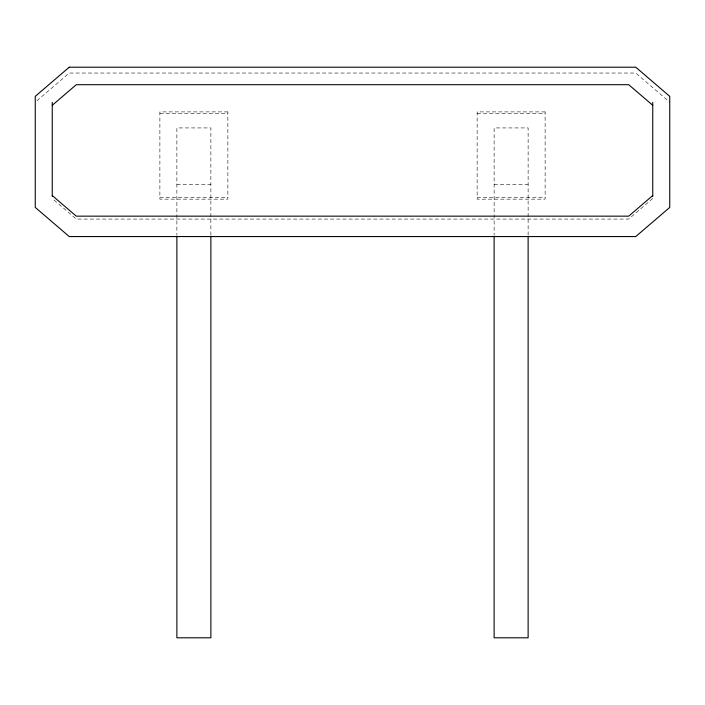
<?xml version="1.0" encoding="UTF-8"?>
<svg xmlns="http://www.w3.org/2000/svg" width="705" height="705" viewBox="0 0 705 705"><rect width="100%" height="100%" fill="white"/><g stroke="black" fill="none" stroke-linecap="round" stroke-linejoin="round"><path stroke-width="0.53" stroke-dasharray="3.52 2.64" d="M36.907 100.762L69.24 73.038L635.76 73.038L669.75 102.181M652.751 198.457L628.719 219.07L76.281 219.07L52.249 198.457M159.885 113.355L227.865 113.355M477.135 113.355L545.115 113.355M176.876 184.578L210.874 184.578M494.126 184.578L528.124 184.578M159.885 197.7L227.865 197.7M477.135 197.7L545.115 197.7M528.124 235.179L528.124 127.931L494.126 127.931L494.126 235.179M210.874 235.179L210.874 127.931L176.876 127.931L176.876 235.179M227.865 111.901L159.885 111.901L159.885 199.154L227.865 199.154L227.865 111.901M545.115 111.901L477.135 111.901L477.135 199.154L545.115 199.154L545.115 111.901"/><path stroke-width="1.06" d="M52.249 105.301L76.281 84.697L628.719 84.697L652.751 105.301M652.751 195.549L628.719 216.153L76.281 216.153L52.249 195.549M652.751 102.392L652.751 196.272M528.124 236.281L528.124 637.796L494.126 637.796L494.126 236.281M210.874 236.281L210.874 637.796L176.876 637.796L176.876 236.281M52.249 102.392L52.249 196.272M69.24 67.204L35.25 96.356L35.25 207.411L69.24 236.563L635.76 236.563L669.75 207.411L669.75 96.356L635.76 67.204L69.24 67.204"/></g></svg>
